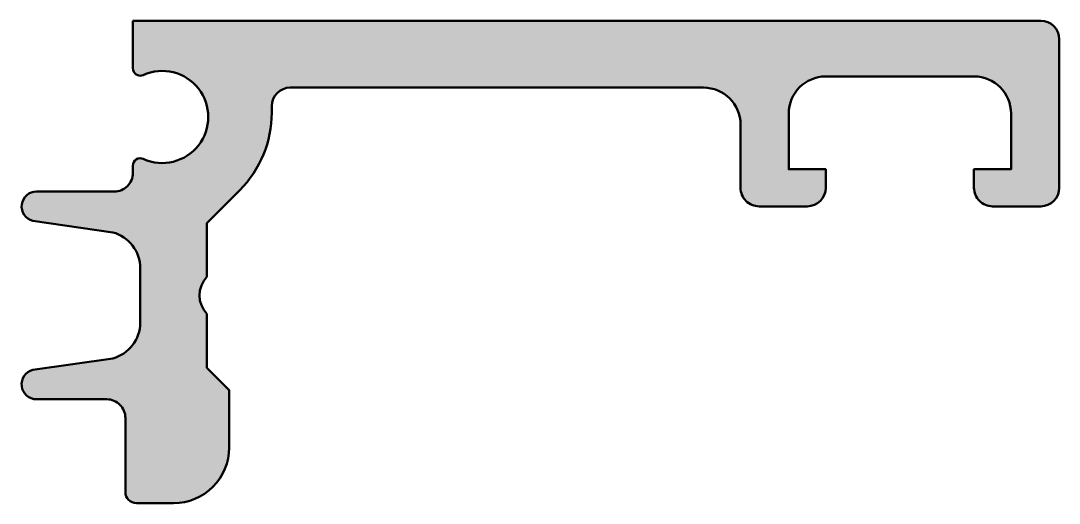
# Model space of a CAD drawing. Extents: x -2.5 to 25.5, y -13 to 0.
import ezdxf

# ---------------------------------------------------------------- set-up
doc = ezdxf.new("R2010")
doc.units = 0
doc.layers.add('0S-Alu contour', color=7, linetype='Continuous', lineweight=50)
doc.layers.add('0S-Alu hatch', color=252, linetype='Continuous', lineweight=25)

# ---------------------------------------------------------------- blocks, each defined once
blk = doc.blocks.new('346800__9276623E_8D61_49C7_B20E_999A4B619690_')
at = {"layer": '0S-Alu hatch'}
h = blk.add_hatch(color=256, dxfattribs=at)
edge = h.paths.add_edge_path()
edge.add_line((0.5000000000003526, -3.595e-13), (0.5000000000003526, -1.279751932982788))
edge.add_arc((0.700000000000353, -1.279751932982788), 0.2000000000000006, 180, 294.3573042500694)
edge.add_ellipse((1.294136288541738, -2.592116729511476), major_axis=(-1.240589909908269, 0), ratio=1, start_angle=65.64272513235721, end_angle=294.3573042500693, ccw=False)
edge.add_arc((0.7000006730074575, -3.904481830725014), 0.2, 65.642725132357, 179.9998027505697)
edge.add_line((0.5000006730086426, -3.904481142194613), (0.5000000000003526, -4.09997272491455))
edge.add_ellipse((0.0002580608293299, -4.100239840891524), major_axis=(-0.4997420105588076, 0), ratio=1, start_angle=89.9704131397342, end_angle=180.0306250395811, ccw=False)
edge.add_line((2e-16, -4.599981784820556), (-2.097976684570312, -4.599981784820556))
edge.add_arc((-2.09826146149086, -5.001974229821259), 0.401992545870614, 89.95941089658879, 255.6412977545245)
edge.add_line((-2.197952270507812, -5.391409397125245), (-0.0409240722656259, -5.700705051422118))
edge.add_ellipse((-0.3020162505793711, -6.668104960221183), major_axis=(-1.002013826811315, 0), ratio=1, start_angle=180.0641471071145, end_angle=254.8962652818455, ccw=False)
edge.add_line((0.6999969482421876, -6.666983127594122), (0.6999969482421875, -8.132986068725588))
edge.add_ellipse((-0.3010593906359107, -8.1323025856906), major_axis=(-1.001056572206127, 0), ratio=1, start_angle=105.0572780946735, end_angle=179.960880636111, ccw=False)
edge.add_line((-0.0410003662109376, -9.098989486694338), (-2.197952270507812, -9.408559799194338))
edge.add_arc((-2.099485723961261, -9.798149619123421), 0.4018406258470899, 104.1841269631083, 270.2151643857785)
edge.add_line((-2.097976684570311, -10.19998741149902), (-0.1999969482421875, -10.19998741149902))
edge.add_ellipse((-0.199993308885545, -10.69998377214238), major_axis=(-0.4999963606566033, 0), ratio=1, start_angle=179.9995829571355, end_angle=270.00041704258706, ccw=False)
edge.add_line((0.3000030517578125, -10.69998741150144), (0.3000030517578125, -12.69998474121093))
edge.add_arc((0.6000030517578125, -12.69998474121093), 0.3000000000000007, 180, 269.9999999999999)
edge.add_line((0.600003051757812, -12.99998474121093), (1.599990844726564, -12.99998474121093))
edge.add_arc((1.600037577158133, -11.5000314736425), 1.499953268296425, 269.9982148969889, 360.001785103089)
edge.add_line((3.099990844726562, -11.49998474120889), (3.099990844726562, -9.94997215270996))
edge.add_line((3.099990844726562, -9.94997215270996), (2.5, -9.349981307983398))
edge.add_line((2.5, -9.349981307983398), (2.5, -7.899990558624267))
edge.add_ellipse((3.024946651689266, -7.399990797042846), major_axis=(-0.7249612049628933, 0), ratio=1, start_angle=-43.60571310108031, end_angle=43.605713101080426, ccw=False)
edge.add_line((2.5, -6.899991035461425), (2.5, -5.449203968048095))
edge.add_line((2.5, -5.449203968048095), (3.385979652404785, -4.563212394714353))
edge.add_arc((1.300005057749911, -2.477264133189153), 2.949994942250845, 315.0003616503093, 360.0000410433422)
edge.add_line((4.25, -2.47726201998548), (4.25, -2.299984693527221))
edge.add_ellipse((4.750000769090489, -2.299985462617711), major_axis=(-0.5000007690910815, 0), ratio=1, start_angle=270.00008813114283, end_angle=359.9999118667367, ccw=False)
edge.add_line((4.75, -1.799984693527221), (15.89999389648437, -1.799984693527221))
edge.add_ellipse((15.89996243684415, -2.800016153167445), major_axis=(-1.000031460135062, 0), ratio=1, start_angle=180.0018024478079, end_angle=269.9981975520952, ccw=False)
edge.add_line((16.89999389648437, -2.799984693528914), (16.89999389648437, -4.499984741210939))
edge.add_arc((17.39997845982771, -4.500000177867595), 0.49998456358164, 179.9982310347786, 270.0017689651665)
edge.add_line((17.39999389648438, -4.999984741210937), (18.69999694824219, -4.999984741210937))
edge.add_arc((18.69998621828681, -4.499974011255566), 0.5000107300704999, 270.0012295359282, 359.9987704642715)
edge.add_line((19.19999694824219, -4.499984741209193), (19.19999694824219, -3.999984741210937))
edge.add_line((19.19999694824219, -3.999984741210937), (18.19999694824218, -3.999984741210937))
edge.add_line((18.19999694824218, -3.999984741210937), (18.19999694824218, -2.5))
edge.add_ellipse((19.20002633576053, -2.500014128397286), major_axis=(-1.000029387618148, 0), ratio=1, start_angle=270.00168373129077, end_angle=359.99919052622437, ccw=False)
edge.add_line((19.19999694824219, -1.499984741210937), (23.19999694824219, -1.499984741210937))
edge.add_ellipse((23.19996547791677, -2.50001621153636), major_axis=(-1.000031470820597, 0), ratio=1, start_angle=180.0018030599819, end_angle=269.99819693991674, ccw=False)
edge.add_line((24.19999694824219, -2.499984741212705), (24.19999694824219, -3.999984741210937))
edge.add_line((24.19999694824219, -3.999984741210937), (23.19999694824219, -3.999984741210937))
edge.add_line((23.19999694824219, -3.999984741210937), (23.19999694824219, -4.499984741210937))
edge.add_arc((23.69997642079372, -4.500005268659412), 0.4999794729729182, 179.9976476311069, 270.0023523688988)
edge.add_line((23.69999694824219, -4.999984741210937), (25.00000762939453, -4.999984741210937))
edge.add_arc((24.99999689943916, -4.499974011255567), 0.5000107300704999, 270.0012295359282, 359.9987704642715)
edge.add_line((25.50000762939453, -4.499984741209194), (25.50000762939453, -0.5))
edge.add_arc((24.9999968994399, -0.5000107299549948), 0.5000107300697643, 0.001229535728491, 89.99877046415601)
edge.add_line((25.00000762939453, -3.6e-13), (0.5000000000003518, -3.595e-13))
at = {"layer": '0S-Alu contour', "color": 7}
for points in [[(0.5000000000003526, -3.595e-13), (0.5000000000003526, -1.279751932982788)], [(25.00000762939453, -3.6e-13), (0.5000000000003526, -3.595e-13)], [(25.50000762939453, -4.499984741209194), (25.50000762939453, -0.5)], [(19.19999694824219, -1.499984741210937), (23.19999694824219, -1.499984741210937)], [(4.75, -1.799984693527221), (15.89999389648437, -1.799984693527221)], [(4.25, -2.47726201998548), (4.25, -2.299984693527221)], [(19.19999694824219, -4.499984741209193), (19.19999694824219, -3.999984741210937), (18.19999694824218, -3.999984741210937), (18.19999694824218, -2.5)], [(24.19999694824219, -2.499984741212705), (24.19999694824219, -3.999984741210937), (23.19999694824219, -3.999984741210937), (23.19999694824219, -4.499984741210937)], [(16.89999389648437, -2.799984693528914), (16.89999389648437, -4.499984741210939)], [(0.5000006730086426, -3.904481142194613), (0.5000000000003526, -4.09997272491455)], [(2e-16, -4.599981784820556), (-2.097976684570312, -4.599981784820556)], [(2.5, -6.899991035461425), (2.5, -5.449203968048095), (3.385979652404785, -4.563212394714353)], [(17.39999389648438, -4.999984741210937), (18.69999694824219, -4.999984741210937)], [(23.69999694824219, -4.999984741210937), (25.00000762939453, -4.999984741210937)], [(-2.197952270507812, -5.391409397125245), (-0.0409240722656259, -5.700705051422118)], [(0.6999969482421876, -6.666983127594122), (0.6999969482421875, -8.132986068725588)], [(3.099990844726562, -11.49998474120889), (3.099990844726562, -9.94997215270996), (2.5, -9.349981307983398), (2.5, -7.899990558624267)], [(-0.0410003662109376, -9.098989486694338), (-2.197952270507812, -9.408559799194338)], [(-2.097976684570311, -10.19998741149902), (-0.1999969482421875, -10.19998741149902)], [(0.3000030517578125, -10.69998741150144), (0.3000030517578125, -12.69998474121093)], [(0.600003051757812, -12.99998474121093), (1.599990844726564, -12.99998474121093)]]:
    blk.add_lwpolyline(points, dxfattribs=at)
for centre, radius, start, end in [((24.9999968994399, -0.5000107299549948), 0.5000107300697643, 0.001229535728491, 89.99877046415601), ((0.700000000000353, -1.279751932982788), 0.2000000000000006, 180, 294.3573042500694), ((1.300005057749911, -2.477264133189153), 2.949994942250845, 315.0003616503093, 4.1043342135e-05), ((0.7000006730074575, -3.904481830725014), 0.2, 65.642725132357, 179.9998027505697), ((-2.09826146149086, -5.001974229821259), 0.401992545870614, 89.95941089658879, 255.6412977545245), ((17.39997845982771, -4.500000177867595), 0.49998456358164, 179.9982310347786, 270.0017689651665), ((18.69998621828681, -4.499974011255566), 0.5000107300704999, 270.0012295359282, 359.9987704642715), ((23.69997642079372, -4.500005268659412), 0.4999794729729182, 179.9976476311069, 270.0023523688988), ((24.99999689943916, -4.499974011255567), 0.5000107300704999, 270.0012295359282, 359.9987704642715), ((-2.099485723961261, -9.798149619123421), 0.4018406258470899, 104.1841269631083, 270.2151643857785), ((1.600037577158133, -11.5000314736425), 1.499953268296425, 269.9982148969889, 0.0017851030890242), ((0.6000030517578125, -12.69998474121093), 0.3000000000000007, 180, 269.9999999999999)]:
    blk.add_arc(centre, radius, start, end, dxfattribs=at)
at = {"layer": '0S-Alu contour', "color": 7, "extrusion": (0, 0, -1)}
for centre, radius, start, end in [((-1.294136288541738, -2.592116729511476), 1.240589909908269, 65.64269574993068, 294.3572748676428), ((-19.20002633576053, -2.500014128397286), 1.000029387618148, 0.0008094737756643, 89.99831626870923), ((-23.19996547791677, -2.50001621153636), 1.000031470820597, 90.00180306008323, 179.9981969400181), ((-4.750000769090489, -2.299985462617711), 0.5000007690910815, 8.81332633138e-05, 89.99991186885718), ((-15.89996243684415, -2.800016153167445), 1.000031460135062, 90.00180244790481, 179.9981975521921), ((-0.0002580608293299, -4.100239840891524), 0.4997420105588076, 179.9693749604189, 270.0295868602658), ((0.3020162505793711, -6.668104960221183), 1.002013826811315, 105.1037347181545, 179.9358528928855), ((-3.024946651689266, -7.399990797042846), 0.7249612049628933, 316.3942868989197, 43.60571310108034), ((0.3010593906359107, -8.1323025856906), 1.001056572206127, 180.0391193638891, 254.9427219053265), ((0.199993308885545, -10.69998377214238), 0.4999963606566033, 89.99958295741297, 180.0004170428646)]:
    blk.add_arc(centre, radius, start, end, dxfattribs=at)
blk = doc.blocks.new('346800__22392BEF_FFF6_4454_A8EB_B7563E9216C9_')
at = {"layer": '0S-Alu contour', "color": 7}
blk.add_blockref('346800__9276623E_8D61_49C7_B20E_999A4B619690_', (0, 0), dxfattribs=at)

msp = doc.modelspace()

# ---------------------------------------------------------------- block references
at = {"layer": '0S-Alu contour', "color": 7}
msp.add_blockref('346800__22392BEF_FFF6_4454_A8EB_B7563E9216C9_', (0, 0), dxfattribs=at)

doc.saveas('drawing.dxf')
